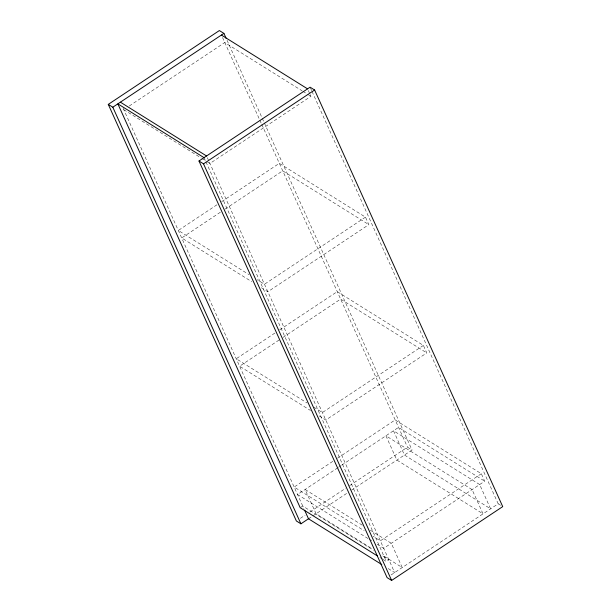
<?xml version="1.0" encoding="UTF-8"?>
<svg xmlns="http://www.w3.org/2000/svg" width="611" height="611" viewBox="0 0 611 611"><rect width="100%" height="100%" fill="white"/><g stroke="black" fill="none" stroke-linecap="round" stroke-linejoin="round"><path stroke-width="0.46" stroke-dasharray="3.06 2.29" d="M129.288 105.993L224.764 42.541L302.078 90.81M310.182 94.674L310.938 96.339L209.94 163.458L206.717 161.449M216.974 204.769L178.313 230.462L249.181 274.706M221.709 201.622L279.311 163.343L365.477 217.142L368.861 224.627L267.862 291.745L261.416 287.72M220.35 212.254L181.688 237.946L251.755 281.686M225.085 209.107L282.687 170.828L368.861 224.627M365.477 217.142L264.479 284.26L257.231 279.739M274.897 333.056L236.236 358.749L307.104 402.993M279.632 329.909L337.234 291.63L423.4 345.429L426.784 352.914L325.785 420.032L318.537 415.503M279.067 340.014L239.611 366.233L310.48 410.477M283.008 337.394L340.61 299.115L426.784 352.914M423.4 345.429L322.402 412.547L312.74 406.514M332.819 461.343L294.158 487.036L364.217 530.776M337.555 458.197L395.157 419.917L481.323 473.716L484.706 481.201L383.708 548.319L376.46 543.79M337.776 467.774L297.534 494.52L368.402 538.765M338.57 467.255L340.938 465.681M341.725 465.154L398.532 427.402L484.706 481.201M300.849 507.306L302.743 506.045L373.611 550.29M300.352 518.357L305.11 515.188M309.876 512.026L345.582 488.296M349.553 485.661L407.484 447.16L412.02 449.994L351.707 490.068M308.494 518.785L312.282 516.272M312.824 515.913L347.735 492.71M481.323 473.716L380.325 540.834L373.077 536.305M383.166 559.508L386.389 561.524L388.909 559.844L381.661 555.323M391.055 574.982L498.186 503.792L501.967 506.145M302.88 91.314L306.905 93.827M307.715 94.331L310.938 96.339M123.766 109.659L201.08 157.928M201.882 158.432L205.907 160.945M362.292 525.185L305.11 489.487L316.07 513.752L372.443 548.945M370.342 530.211L391.284 543.286L402.237 567.55L382.104 554.979M369.212 539.269L371.625 540.773M379.943 557.499L382.364 559.012M388.222 568.566L394.668 572.583L209.183 161.793M310.472 88.045L311.656 90.657M312.045 91.528L498.186 503.792M308.311 90.52L309.808 93.842M227.055 40.341L263.967 122.093M264.357 122.964L412.02 449.994M222.519 37.508L259.431 119.267M259.828 120.138L261.393 123.613M261.791 124.484L407.484 447.16M207.305 157.638L208.909 161.182M204.036 157.653L205.602 161.128M205.991 161.991L386.389 561.524M123.132 108.254L303.797 508.39M479.658 484.554L393.484 430.755L404.444 455.027L490.61 508.826L479.658 484.554M472.082 489.587L385.908 435.788L396.867 460.06L483.041 513.859L472.082 489.587"/><path stroke-width="0.92" d="M308.853 518.548L300.918 523.818L296.381 520.992L108.277 104.382L219.372 30.55L223.909 33.384L226.269 38.6M108.277 104.382L112.814 107.208L223.909 33.384M198.98 161.006L310.083 87.182L314.619 90.008L502.723 506.618L391.628 580.45L387.091 577.616L198.98 161.006L203.516 163.84L391.628 580.45M203.516 163.84L314.619 90.008M221.388 35.056L307.554 88.855M120.39 102.174L206.556 155.973M204.036 157.653L117.862 103.855L300.215 507.726L377.529 555.995M381.776 564.541L308.494 518.785L304.584 510.124M112.814 107.208L300.918 523.818"/></g></svg>
